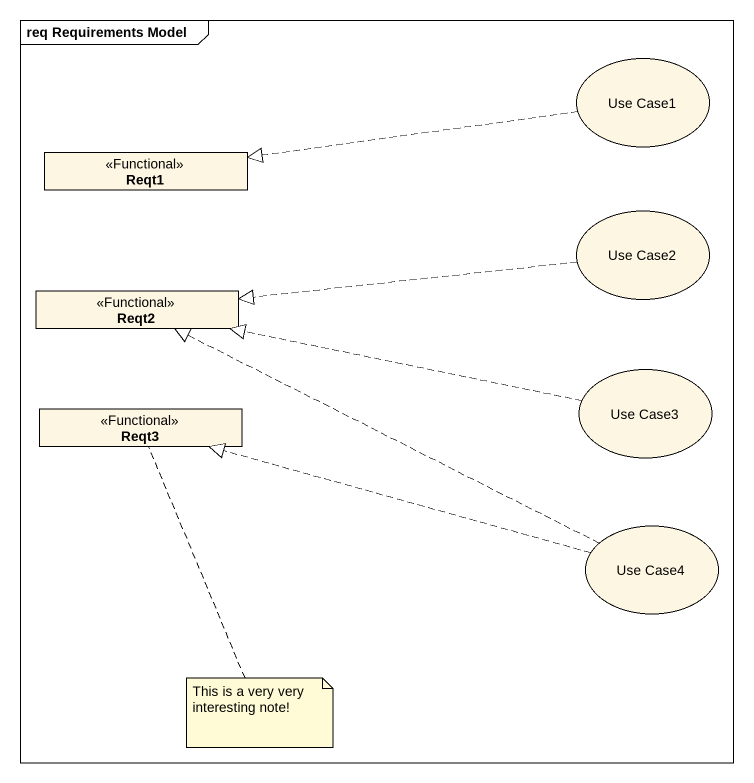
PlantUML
@startuml
mainframe req Requirements Model
allowmixing
hide circle
hide empty members
usecase "Use Case1" as Use_Case1
class Reqt1 <<Functional>>
usecase "Use Case2" as Use_Case2
class Reqt2 <<Functional>>
class Reqt3 <<Functional>>
usecase "Use Case3" as Use_Case3
usecase "Use Case4" as Use_Case4
Use_Case1 .left.|> Reqt1
Use_Case2 .left.|> Reqt2
Use_Case3 .left.|> Reqt2
Use_Case4 .left.|> Reqt2
Use_Case4 .left.|> Reqt3
note bottom of Reqt3 : This is a very very interesting note!
@enduml
